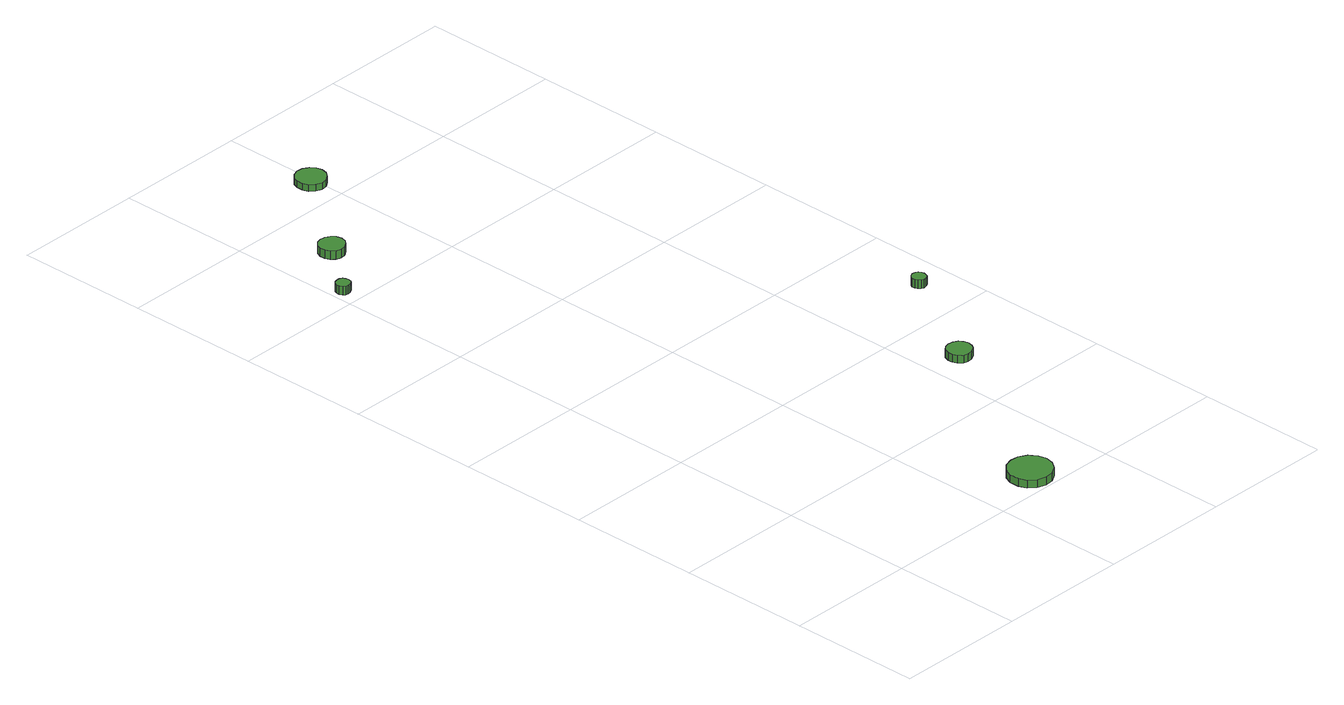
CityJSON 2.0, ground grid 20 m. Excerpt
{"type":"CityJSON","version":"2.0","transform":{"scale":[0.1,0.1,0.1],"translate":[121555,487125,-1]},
"CityObjects":{
"tree1":{"type":"SolitaryVegetationObject","attributes":{"function":"something"},"geometry":[{"type":"MultiSurface","lod":"1","boundaries":[[[0,1,2,3,4,5,6,7,8,9,10,11,12,13,14]],[[15,16,17,18,19,20,21,22,23,24,25,26,27,28,29]],[[0,29,28,1]],[[1,28,27,2]],[[2,27,26,3]],[[3,26,25,4]],[[4,25,24,5]],[[5,24,23,6]],[[6,23,22,7]],[[7,22,21,8]],[[8,21,20,9]],[[9,20,19,10]],[[10,19,18,11]],[[11,18,17,12]],[[12,17,16,13]],[[13,16,15,14]],[[14,15,29,0]]]}]},
"tree2":{"type":"SolitaryVegetationObject","attributes":{"function":"something"},"geometry":[{"type":"MultiSurface","lod":"1","boundaries":[[[30,31,32,33,34,35,36,37,38,39,40,41,42,43,44]],[[45,46,47,48,49,50,51,52,53,54,55,56,57,58,59]],[[30,59,58,31]],[[31,58,57,32]],[[32,57,56,33]],[[33,56,55,34]],[[34,55,54,35]],[[35,54,53,36]],[[36,53,52,37]],[[37,52,51,38]],[[38,51,50,39]],[[39,50,49,40]],[[40,49,48,41]],[[41,48,47,42]],[[42,47,46,43]],[[43,46,45,44]],[[44,45,59,30]]]}]},
"tree3":{"type":"SolitaryVegetationObject","attributes":{"function":"something"},"geometry":[{"type":"MultiSurface","lod":"1","boundaries":[[[60,61,62,63,64,65,66,67,68,69,70,71,72,73,74]],[[75,76,77,78,79,80,81,82,83,84,85,86,87,88,89]],[[60,89,88,61]],[[61,88,87,62]],[[62,87,86,63]],[[63,86,85,64]],[[64,85,84,65]],[[65,84,83,66]],[[66,83,82,67]],[[67,82,81,68]],[[68,81,80,69]],[[69,80,79,70]],[[70,79,78,71]],[[71,78,77,72]],[[72,77,76,73]],[[73,76,75,74]],[[74,75,89,60]]]}]},
"tree4":{"type":"SolitaryVegetationObject","attributes":{"function":"something"},"geometry":[{"type":"MultiSurface","lod":"1","boundaries":[[[90,91,92,93,94,95,96,97,98,99,100,101,102,103,104]],[[105,106,107,108,109,110,111,112,113,114,115,116,117,118,119]],[[90,119,118,91]],[[91,118,117,92]],[[92,117,116,93]],[[93,116,115,94]],[[94,115,114,95]],[[95,114,113,96]],[[96,113,112,97]],[[97,112,111,98]],[[98,111,110,99]],[[99,110,109,100]],[[100,109,108,101]],[[101,108,107,102]],[[102,107,106,103]],[[103,106,105,104]],[[104,105,119,90]]]}]},
"tree5":{"type":"SolitaryVegetationObject","attributes":{"function":"something"},"geometry":[{"type":"MultiSurface","lod":"1","boundaries":[[[120,121,122,123,124,125,126,127,128,129,130,131,132,133,134]],[[135,136,137,138,139,140,141,142,143,144,145,146,147,148,149]],[[120,149,148,121]],[[121,148,147,122]],[[122,147,146,123]],[[123,146,145,124]],[[124,145,144,125]],[[125,144,143,126]],[[126,143,142,127]],[[127,142,141,128]],[[128,141,140,129]],[[129,140,139,130]],[[130,139,138,131]],[[131,138,137,132]],[[132,137,136,133]],[[133,136,135,134]],[[134,135,149,120]]]}]},
"tree6":{"type":"SolitaryVegetationObject","attributes":{"function":"something"},"geometry":[{"type":"MultiSurface","lod":"1","boundaries":[[[150,151,152,153,154,155,156,157,158,159,160,161,162,163,164]],[[165,166,167,168,169,170,171,172,173,174,175,176,177,178,179]],[[150,179,178,151]],[[151,178,177,152]],[[152,177,176,153]],[[153,176,175,154]],[[154,175,174,155]],[[155,174,173,156]],[[156,173,172,157]],[[157,172,171,158]],[[158,171,170,159]],[[159,170,169,160]],[[160,169,168,161]],[[161,168,167,162]],[[162,167,166,163]],[[163,166,165,164]],[[164,165,179,150]]]}]}
},
"vertices":[
[325,36,18],[322,49,18],[314,60,18],[302,67,18],[289,68,18],[276,64,18],[266,55,18],[261,43,18],[261,29,18],[266,17,18],[276,8,18],[289,4,18],[302,5,18],[314,12,18],[322,23,18],[322,23,6],[314,12,6],[302,5,6],[289,4,6],[276,8,6],[266,17,6],[261,29,6],[261,43,6],[266,55,6],[276,64,6],[289,68,6],[302,67,6],[314,60,6],[322,49,6],[325,36,6],
[23,1023,25],[22,1027,25],[20,1031,25],[16,1033,25],[11,1033,25],[7,1032,25],[4,1029,25],[2,1025,25],[2,1020,25],[4,1016,25],[7,1013,25],[11,1012,25],[16,1013,25],[20,1015,25],[22,1018,25],[22,1018,12],[20,1015,12],[16,1013,12],[11,1012,12],[7,1013,12],[4,1016,12],[2,1020,12],[2,1025,12],[4,1029,12],[7,1032,12],[11,1033,12],[16,1033,12],[20,1031,12],[22,1027,12],[23,1023,12],
[102,1108,19],[100,1116,19],[95,1122,19],[88,1126,19],[80,1127,19],[73,1125,19],[67,1119,19],[64,1112,19],[64,1104,19],[67,1097,19],[73,1091,19],[80,1089,19],[88,1090,19],[95,1094,19],[100,1100,19],[100,1100,6],[95,1094,6],[88,1090,6],[80,1089,6],[73,1091,6],[67,1097,6],[64,1104,6],[64,1112,6],[67,1119,6],[73,1125,6],[80,1127,6],[88,1126,6],[95,1122,6],[100,1116,6],[102,1108,6],
[465,307,24],[463,314,24],[459,320,24],[452,324,24],[444,325,24],[437,323,24],[431,318,24],[428,310,24],[428,303,24],[431,296,24],[437,290,24],[444,288,24],[452,289,24],[459,293,24],[463,299,24],[463,299,12],[459,293,12],[452,289,12],[444,288,12],[437,290,12],[431,296,12],[428,303,12],[428,310,12],[431,318,12],[437,323,12],[444,325,12],[452,324,12],[459,320,12],[463,314,12],[465,307,12],
[217,1250,16],[215,1259,16],[209,1266,16],[201,1271,16],[192,1272,16],[183,1269,16],[176,1263,16],[173,1254,16],[173,1245,16],[176,1236,16],[183,1230,16],[192,1227,16],[201,1228,16],[209,1233,16],[215,1241,16],[215,1241,6],[209,1233,6],[201,1228,6],[192,1227,6],[183,1230,6],[176,1236,6],[173,1245,6],[173,1254,6],[176,1263,6],[183,1269,6],[192,1272,6],[201,1271,6],[209,1266,6],[215,1259,6],[217,1250,6],
[549,465,30],[548,469,30],[546,473,30],[542,475,30],[537,476,30],[533,474,30],[530,471,30],[528,467,30],[528,463,30],[530,459,30],[533,456,30],[537,454,30],[542,455,30],[546,457,30],[548,461,30],[548,461,17],[546,457,17],[542,455,17],[537,454,17],[533,456,17],[530,459,17],[528,463,17],[528,467,17],[530,471,17],[533,474,17],[537,476,17],[542,475,17],[546,473,17],[548,469,17],[549,465,17]
]}
